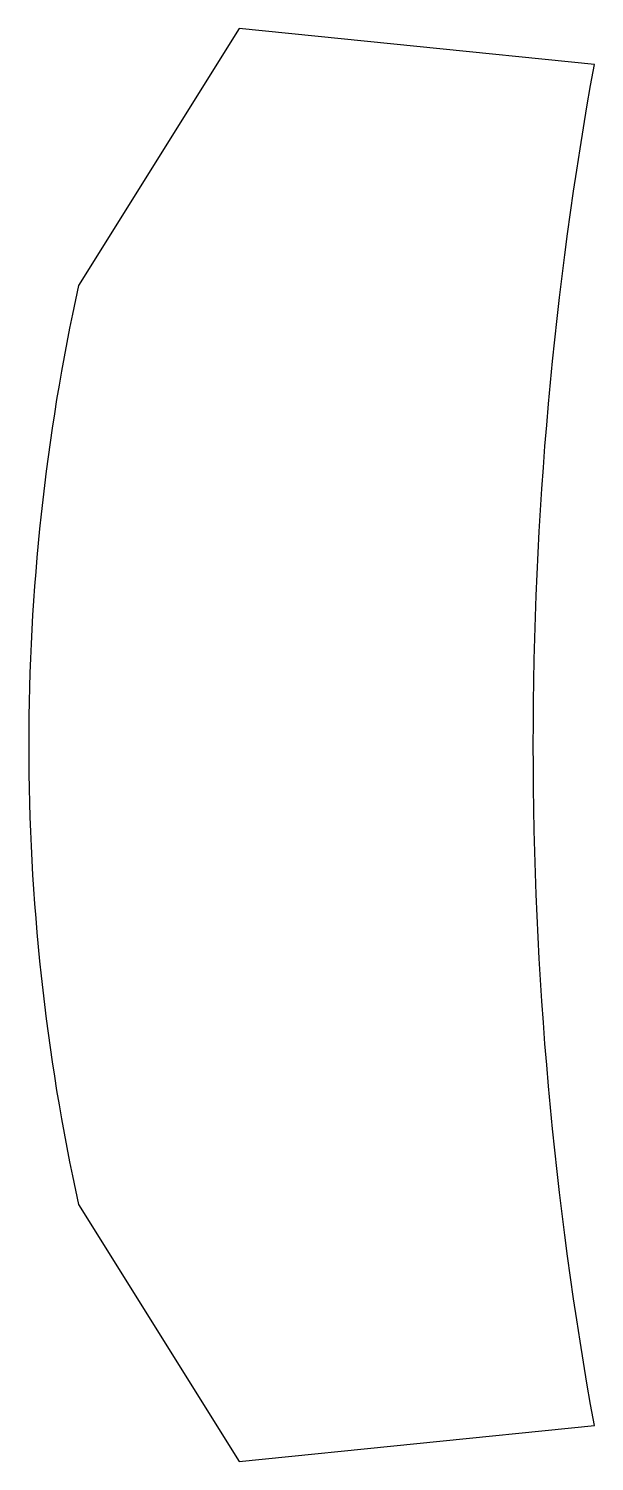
# Model space of a CAD drawing. Header units: millimetres. Extents: x -4246 to -3507, y -936 to 936.
import ezdxf

# ---------------------------------------------------------------- set-up
doc = ezdxf.new("R2010")
doc.units = ezdxf.units.MM
doc.layers.get('0').update_dxf_attribs({"linetype": 'CONTINUOUS'})

msp = doc.modelspace()

# ---------------------------------------------------------------- linework, layer by layer
msp.add_lwpolyline([(-3970.7, -935.7), (-3507, -888.9, -0.08972), (-3507, 888.9), (-3970.7, 935.7), (-4180.7, 600, 0.108184), (-4180.7, -600)], format="xyb", close=True)

doc.saveas('drawing.dxf')
